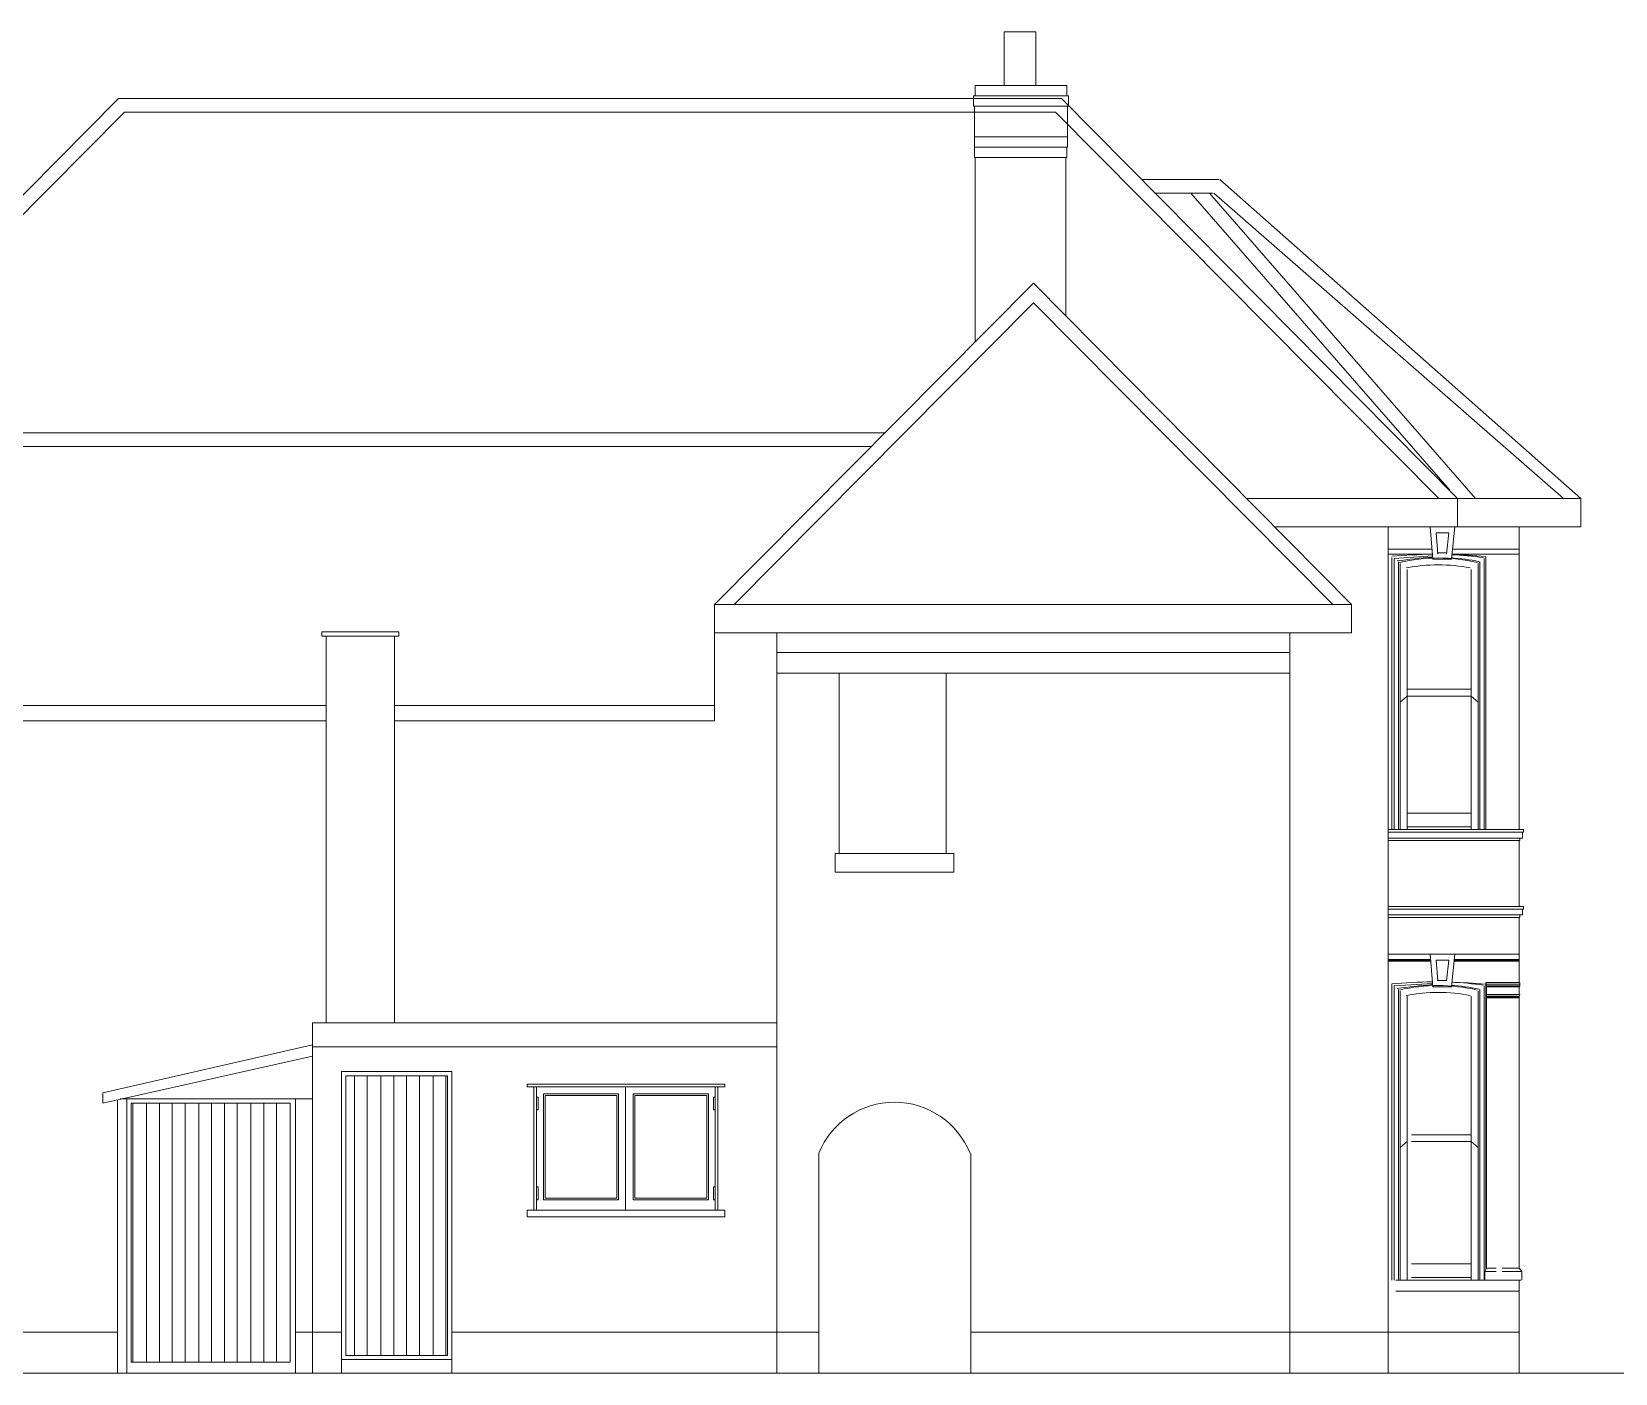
# Model space of a CAD drawing. Header units: millimetres. Extents: x -5841 to 140562, y 1006 to 102310.
# Drawn here: x 103944 to 115494, y 83130 to 92917 of the extents above; entities that cross this region are included whole.
import ezdxf

# ---------------------------------------------------------------- set-up
doc = ezdxf.new("R2010")
doc.units = ezdxf.units.MM
doc.header["$LTSCALE"] = 10
doc.layers.add('PDF17_0', color=7, linetype='Continuous')

msp = doc.modelspace()

# ---------------------------------------------------------------- linework, layer by layer
at = {"layer": 'PDF17_0', "lineweight": 0}
for points in [[(111268.7, 92523.6), (111038, 92523.6), (111038, 92916.5), (111268.7, 92916.5)], [(114493.4, 87097.2), (114493.4, 89037)], [(113838.5, 87097.2), (114824, 87097.2)], [(109803, 86922.6), (109803, 86785.3), (110670, 86785.3), (110670, 86922.6)], [(114144.1, 86186.6), (114162.8, 85949.6), (114300, 85949.6), (114325, 86186.6)], [(114792.8, 85893.4), (114792.8, 85949.6)], [(114493.4, 83810.2), (114493.4, 85918.4)], [(105992, 83130.3), (105992, 85687.6)], [(106204.1, 85332.1), (107008.7, 85332.1), (107008.7, 83230.1), (106204.1, 83230.1)], [(106235.3, 85300.9), (106977.5, 85300.9), (106977.5, 83261.3), (106235.3, 83261.3)], [(104638.6, 83130.3), (105867.3, 83130.3), (105867.3, 85132.5), (104638.6, 85132.5)], [(107626.2, 85145), (107638.7, 85145), (107638.7, 85051.4), (107626.2, 85051.4)], [(107676.1, 85169.9), (108225, 85169.9), (108225, 84396.5), (107676.1, 84396.5)], [(107688.6, 85157.4), (108212.5, 85157.4), (108212.5, 84409), (107688.6, 84409)], [(108274.9, 84321.6), (108274.9, 85219.8)], [(108274.9, 84321.6), (108274.9, 85219.8)], [(108879.9, 85169.9), (108331, 85169.9), (108331, 84396.5), (108879.9, 84396.5)], [(108867.4, 85157.4), (108343.5, 85157.4), (108343.5, 84409), (108867.4, 84409)], [(108929.8, 85145), (108917.3, 85145), (108917.3, 85051.4), (108929.8, 85051.4)], [(107626.2, 84396.5), (107638.7, 84396.5), (107638.7, 84490), (107626.2, 84490)], [(108929.8, 84396.5), (108917.3, 84396.5), (108917.3, 84490), (108929.8, 84490)]]:
    msp.add_lwpolyline(points, close=True, dxfattribs=at)
for points in [[(111493.3, 92074.5), (111499.5, 92074.5), (111499.5, 92149.4), (111499.5, 92373.9), (111505.7, 92373.9), (111505.7, 92448.8), (111493.3, 92448.8), (111493.3, 92523.6), (110825.9, 92523.6), (110825.9, 92448.8), (111493.3, 92448.8)], [(101688.3, 89511), (104576.2, 92430), (111455.8, 92430), (114343.7, 89511), (115241.8, 89511)], [(110825.9, 92074.5), (110819.7, 92074.5), (110819.7, 92149.4), (110819.7, 92373.9), (110813.4, 92373.9), (110813.4, 92448.8), (110825.9, 92448.8)], [(101825.6, 89511), (104619.8, 92330.2), (111412.2, 92330.2), (114206.5, 89511)], [(111499.5, 92373.9), (110819.7, 92373.9)], [(111499.5, 92149.4), (110819.7, 92149.4)], [(111487, 91999.7), (111493.3, 91999.7), (111493.3, 92074.5), (110825.9, 92074.5), (110819.7, 92074.5), (110819.7, 91999.7), (110825.9, 91999.7), (110832.1, 91999.7)], [(110825.9, 90658.7), (110825.9, 91999.7), (111487, 91999.7), (111487, 90845.8)], [(112603.5, 91837.5), (112042.1, 91837.5)], [(112609.7, 91837.5), (115241.8, 89511), (115241.8, 89305.2), (114343.7, 89305.2)], [(112559.8, 91737.7), (112141.9, 91737.7)], [(114287.6, 89573.4), (112397.7, 91737.7)], [(114474.7, 89511), (112534.9, 91737.7)], [(115117.1, 89511), (112566.1, 91737.7)], [(108923.5, 88737.6), (113570.3, 88737.6), (111250, 91082.8), (108923.5, 88737.6), (108923.5, 88531.8), (108923.5, 87889.3), (106590.8, 87889.3)], [(109067, 88737.6), (111250, 90939.3), (113433.1, 88737.6)], [(110164.7, 89991.3), (103703, 89991.3)], [(110071.2, 89891.5), (103703, 89891.5)], [(113015.2, 89305.2), (114343.7, 89305.2), (114343.7, 89511), (112809.3, 89511)], [(113838.5, 89305.2), (113838.5, 83130.3)], [(114144.1, 89305.2), (114162.8, 89068.2), (114300, 89068.2), (114325, 89305.2)], [(114792.8, 89305.2), (114792.8, 87097.2)], [(114262.6, 89105.6), (114281.3, 89261.5), (114187.8, 89261.5), (114200.2, 89105.6)], [(114156.6, 89143), (113838.5, 89143)], [(114549.5, 89086.9), (114549.5, 87097.2), (113838.5, 87097.2)], [(113863.4, 89080.6), (113863.4, 87097.2)], [(114162.8, 89093.1), (113882.1, 89074.4), (113882.1, 87097.2)], [(114792.8, 89143), (114306.3, 89143)], [(114792.8, 89105.6), (114306.3, 89105.6)], [(114537, 89074.4), (114537, 87097.2)], [(113913.3, 89049.5), (113913.3, 87097.2)], [(113925.8, 89037), (113925.8, 87097.2)], [(113975.7, 87097.2), (113975.7, 88993.3)], [(114443.5, 87097.2), (114443.5, 88993.3)], [(114505.9, 89049.5), (114505.9, 87097.2)], [(113570.3, 88737.6), (113570.3, 88531.8), (109378.9, 88531.8)], [(106590.8, 88506.8), (106622, 88506.8), (106622, 88538), (106091.8, 88538), (106060.6, 88538), (106060.6, 88506.8), (106091.8, 88506.8), (106091.8, 88057.7), (106091.8, 85687.6)], [(106590.8, 85687.6), (106590.8, 88506.8), (106091.8, 88506.8)], [(108923.5, 88531.8), (109378.9, 88531.8), (109378.9, 83130.3)], [(109378.9, 88388.3), (113121.2, 88388.3), (113121.2, 88531.8), (113121.2, 83130.3)], [(114493.4, 87097.2), (114493.4, 88456.9)], [(109378.9, 88238.6), (113121.2, 88238.6)], [(110670, 86922.6), (109834.2, 86922.6), (109834.2, 88238.6)], [(110613.8, 86922.6), (110613.8, 88238.6)], [(114493.4, 88026.6), (114443.5, 88070.2), (113975.7, 88070.2), (113925.8, 88026.6)], [(114443.5, 88120.1), (113975.7, 88120.1)], [(106091.8, 88001.6), (103703, 88001.6)], [(108923.5, 88001.6), (106590.8, 88001.6)], [(106091.8, 87889.3), (103703, 87889.3)], [(114443.5, 87215.7), (113975.7, 87215.7)], [(114824, 87097.2), (114824, 87078.5), (113838.5, 87078.5)], [(114443.5, 87115.9), (113975.7, 87115.9)], [(114817.7, 87078.5), (114817.7, 87034.8), (113838.5, 87034.8)], [(114799, 87034.8), (114799, 87016.1), (113838.5, 87016.1)], [(114792.8, 87016.1), (114792.8, 86535.9)], [(113838.5, 86517.1), (114824, 86517.1), (114824, 86535.9), (113838.5, 86535.9)], [(114817.7, 86517.1), (114817.7, 86473.5), (113838.5, 86473.5)], [(114799, 86473.5), (114799, 86454.8), (113838.5, 86454.8)], [(114792.8, 86454.8), (114792.8, 85980.7)], [(114792.8, 86186.6), (113838.5, 86186.6)], [(114144.1, 86149.1), (113838.5, 86149.1)], [(114144.1, 86142.9), (113838.5, 86142.9)], [(114144.1, 86136.7), (113838.5, 86136.7)], [(114262.6, 85993.2), (114281.3, 86142.9), (114187.8, 86142.9), (114200.2, 85993.2)], [(114318.7, 86149.1), (114792.8, 86149.1)], [(114318.7, 86142.9), (114792.8, 86142.9)], [(114318.7, 86136.7), (114792.8, 86136.7)], [(113863.4, 85968.3), (113863.4, 83810.2)], [(114162.8, 85974.5), (113882.1, 85955.8), (113882.1, 83810.2)], [(114537, 85955.8), (114537, 83810.2)], [(114799, 85955.8), (114799, 85980.7), (114549.5, 85980.7), (114555.8, 85955.8), (114555.8, 85949.6), (114555.8, 85893.4), (114555.8, 85874.7)], [(114549.5, 85968.3), (114549.5, 83885)], [(114555.8, 85968.3), (114799, 85968.3)], [(114555.8, 85955.8), (114799, 85955.8), (114792.8, 85949.6), (114555.8, 85949.6)], [(113913.3, 85930.8), (113913.3, 83810.2)], [(113925.8, 85918.4), (113925.8, 83810.2)], [(113975.7, 83810.2), (113975.7, 85880.9)], [(114443.5, 83810.2), (114443.5, 85880.9)], [(114505.9, 85930.8), (114505.9, 83810.2)], [(114555.8, 85893.4), (114799, 85893.4), (114792.8, 85874.7)], [(114555.8, 85880.9), (114792.8, 85880.9)], [(114624.4, 83897.5), (114555.8, 83897.5), (114555.8, 85874.7), (114792.8, 85874.7), (114792.8, 83897.5), (114668, 83897.5)], [(114555.8, 85868.5), (114792.8, 85868.5)], [(109378.9, 85687.6), (105992, 85687.6), (105992, 84589.8)], [(105992, 85525.4), (104463.9, 85176.1), (104463.9, 85101.3), (105992, 85444.3)], [(105992, 85513), (109378.9, 85513)], [(107008.7, 83130.3), (107008.7, 85332.1), (106204.1, 85332.1), (106204.1, 83130.3), (106204.1, 83180.2)], [(106297.7, 83261.3), (106297.7, 85300.9)], [(106391.2, 83261.3), (106391.2, 85300.9)], [(106491, 83261.3), (106491, 85300.9)], [(106584.6, 83261.3), (106584.6, 85300.9)], [(106678.1, 83261.3), (106678.1, 85300.9)], [(106771.7, 83261.3), (106771.7, 85300.9)], [(106871.5, 83261.3), (106871.5, 85300.9)], [(106965, 83261.3), (106965, 85300.9)], [(114493.4, 83810.2), (114493.4, 85338.3)], [(105992, 85132.5), (104588.7, 85132.5)], [(108948.5, 85238.5), (108998.4, 85238.5), (107557.6, 85238.5), (107557.6, 85219.8), (107607.5, 85219.8), (107607.5, 84321.6), (107557.6, 84321.6), (107557.6, 84271.7), (108998.4, 84271.7), (108948.5, 84271.7)], [(108998.4, 85219.8), (107557.6, 85219.8)], [(107626.2, 84465.1), (107626.2, 85219.8), (108218.7, 85219.8)], [(107626.2, 84321.6), (107626.2, 85219.8)], [(108948.5, 85219.8), (108948.5, 84321.6), (108998.4, 84321.6), (107676.1, 84321.6)], [(107838.3, 85219.8), (108998.4, 85219.8), (108998.4, 85238.5)], [(108274.9, 85219.8), (108274.9, 84321.6)], [(108274.9, 85219.8), (108274.9, 84321.6)], [(108274.9, 85219.8), (108274.9, 84321.6)], [(108274.9, 85219.8), (108274.9, 84321.6)], [(108948.5, 84321.6), (108929.8, 84321.6), (108929.8, 85219.8)], [(104569.9, 84926.7), (104569.9, 85126.2), (104569.9, 83130.3)], [(105829.9, 85101.3), (104669.7, 85101.3), (104669.7, 83211.4), (105829.9, 83211.4), (105829.9, 85101.3), (105829.9, 83211.4)], [(104682.2, 83211.4), (104682.2, 85101.3)], [(104782, 83211.4), (104782, 85101.3)], [(104875.6, 83211.4), (104875.6, 85101.3)], [(104969.1, 83211.4), (104969.1, 85101.3)], [(105062.7, 83211.4), (105062.7, 85101.3)], [(105162.5, 83211.4), (105162.5, 85101.3)], [(105256, 83211.4), (105256, 85101.3)], [(105349.6, 83211.4), (105349.6, 85101.3)], [(105443.2, 83211.4), (105443.2, 85101.3)], [(105543, 83211.4), (105543, 85101.3)], [(105636.5, 83211.4), (105636.5, 85101.3)], [(105730.1, 83211.4), (105730.1, 85101.3)], [(113975.7, 84820.6), (113925.8, 84777)], [(114443.5, 84870.5), (114006.9, 84870.5)], [(114493.4, 84777), (114443.5, 84820.6), (114006.9, 84820.6)], [(109684.5, 83130.3), (109684.5, 84733.3)], [(110794.7, 83130.3), (110794.7, 84733.3)], [(107607.5, 84321.6), (107626.2, 84321.6), (108218.7, 84321.6)], [(108998.4, 84271.7), (108998.4, 84321.6)], [(114443.5, 83928.7), (114006.9, 83928.7)], [(114555.8, 83897.5), (114543.3, 83872.6), (114624.4, 83872.6)], [(114543.3, 83872.6), (114543.3, 83810.2)], [(114805.2, 83872.6), (114668, 83872.6)], [(114811.5, 83810.2), (114811.5, 83872.6), (114792.8, 83897.5)], [(114805.2, 83810.2), (113894.6, 83810.2), (114549.5, 83810.2)], [(114443.5, 83828.9), (114006.9, 83828.9)], [(114792.8, 83810.2), (114792.8, 83130.3)], [(113894.6, 83729.1), (114792.8, 83729.1)], [(103703, 83429.7), (104569.9, 83429.7)], [(105867.3, 83429.7), (106204.1, 83429.7)], [(107008.7, 83429.7), (109684.5, 83429.7)], [(114792.8, 83429.7), (113894.6, 83429.7), (110794.7, 83429.7)], [(106204.1, 83230.1), (107008.7, 83230.1)], [(116807.4, 83130.3), (94035.3, 83130.3)], [(110882, 83130.3), (95775.5, 83130.3)], [(104707.2, 83130.3), (104158.3, 83130.3)]]:
    msp.add_lwpolyline(points, dxfattribs=at)
for points in [[(113864.5, 89090.3, -0.0118404), (114156.6, 89105.6), (113838.5, 89105.6)], [(114546.6, 89087.9, 0.0177628), (114298.7, 89101.7, -0.0285538), (114531.7, 89079.9)], [(114546.6, 85969.1, 0.0177628), (114298.7, 85983, -0.0285538), (114531.7, 85961.2)]]:
    msp.add_lwpolyline(points, format="xyb", dxfattribs=at)
for centre, radius, start, end in [((114695.8, 83086.7), 6021.9, 95.15249, 97.55857), ((114203.1, 87833.3), 1244.3, 76.82189, 103.17811), ((114228, 87777.1), 1337.9, 88.59378, 91.40622), ((114228.2, 87817.3), 1263.3, 77.50345, 86.88929), ((114203.1, 87795.8), 1231.9, 79.0686, 100.9314), ((114340.3, 79780.3), 6209.5, 91.68101, 94.39449), ((114695.8, 79968), 6021.9, 95.15249, 97.55857), ((114203.1, 84714.5), 1244.3, 76.82189, 103.17811), ((114228, 84658.3), 1337.9, 88.59378, 91.40622), ((114228.2, 84698.7), 1263.3, 77.50345, 86.88929), ((114203.1, 84677.1), 1231.9, 79.0686, 100.9314), ((110236.5, 84511.9), 595.7, 22.15997, 157.84003)]:
    msp.add_arc(centre, radius, start, end, dxfattribs=at)

doc.saveas('drawing.dxf')
